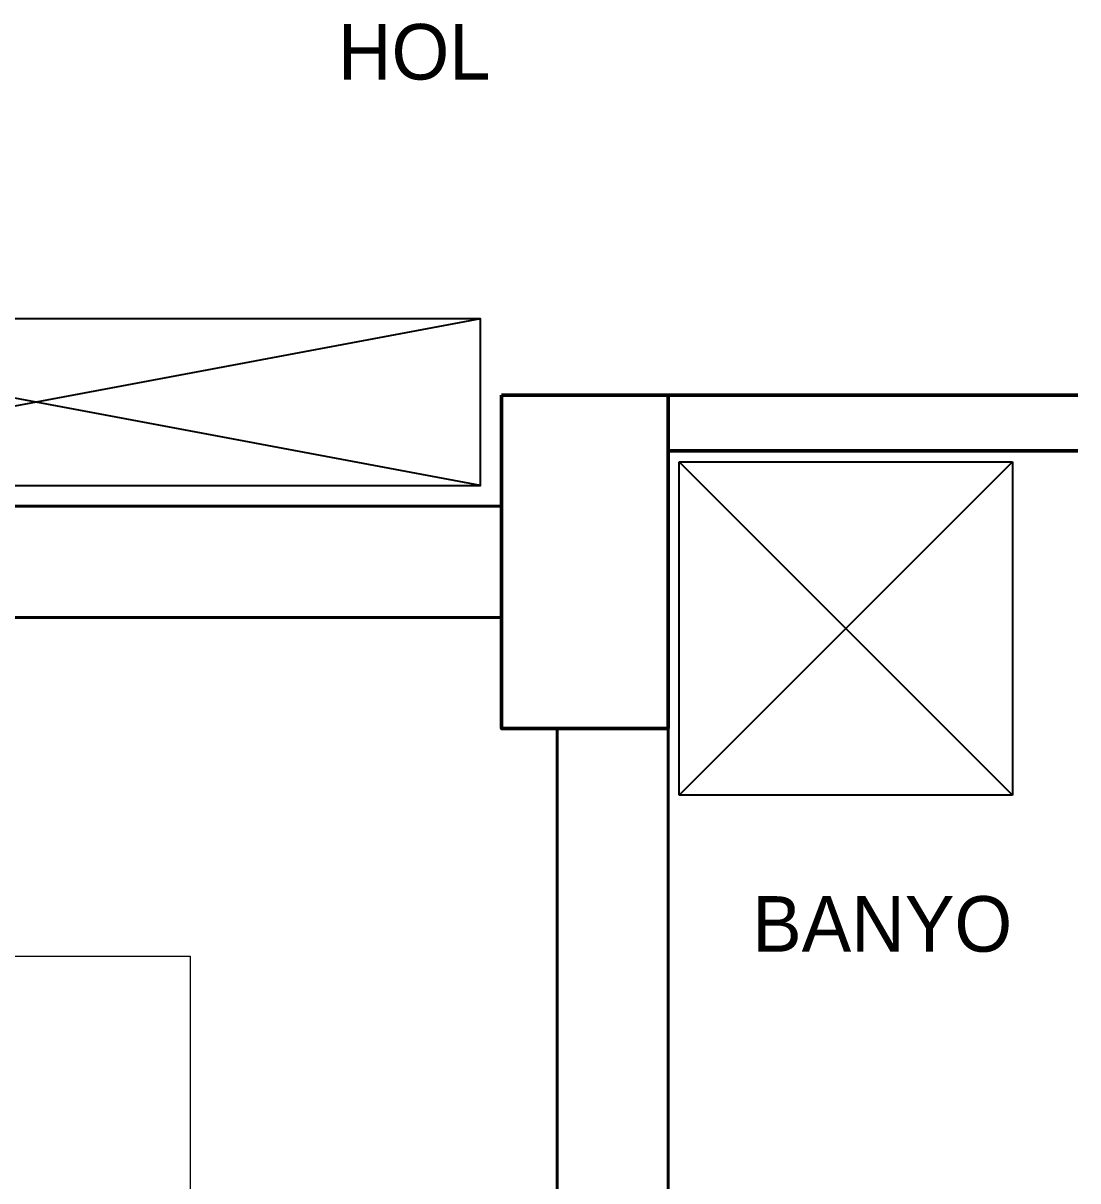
# Model space of a CAD drawing. Header units: millimetres. Extents: x 38 to 2348, y 24 to 977.
# Drawn here: x 1457.3 to 1647.2, y 207.6 to 416 of the extents above; entities that cross this region are included whole.
import ezdxf

# ---------------------------------------------------------------- set-up
doc = ezdxf.new("R2010")
doc.units = ezdxf.units.MM
for name, color, linetype in [('14_ISLAK_MEKAN_TEFRİŞ', 134, 'Continuous'), ('6_YAZI', 7, 'Continuous'), ('7_TEFRİŞ', 183, 'Continuous')]:
    doc.layers.add(name, color=color, linetype=linetype)
for name, color, linetype, lineweight in [('1_DUVAR', 7, 'Continuous', 50), ('8_MERDİVEN', 42, 'Continuous', 20), ('9_KOLON', 90, 'Continuous', 50), ('DUVAR', 7, 'Continuous', 40)]:
    doc.layers.add(name, color=color, linetype=linetype, lineweight=lineweight)
doc.styles.add('Annotative', font='Txt')

# ---------------------------------------------------------------- blocks, each defined once
blk = doc.blocks.new('HJM')
at = {"layer": '14_ISLAK_MEKAN_TEFRİŞ'}
for p, q in [((21722.426807, 5869.618749), (21722.426807, 5929.618749)), ((21722.426807, 5929.618749), (21782.426807, 5929.618749)), ((21782.426807, 5929.618749), (21722.426807, 5869.618749)), ((21782.426807, 5869.618749), (21722.426807, 5929.618749)), ((21782.426807, 5929.618749), (21782.426807, 5869.618749)), ((21782.426807, 5869.618749), (21722.426807, 5869.618749))]:
    blk.add_line(p, q, dxfattribs=at)

msp = doc.modelspace()

# ---------------------------------------------------------------- linework, layer by layer
at = {"layer": '1_DUVAR'}
for p, q in [((1563.401802, 349.022699), (1647.159446, 349.022699)), ((1573.401716, 339.022699), (1593.401716, 339.022699)), ((1573.401802, 339.022699), (1647.159446, 339.022699)), ((1603.401802, 339.022699), (1647.159446, 339.022699))]:
    msp.add_line(p, q, dxfattribs=at)
at = {"layer": '7_TEFRİŞ', "flags": 128}
for points in [[(1539.593473, 362.775102), (1379.593473, 332.775102)], [(1539.593473, 332.775102), (1539.593473, 362.775102), (1379.593473, 362.775102), (1379.593473, 332.775102), (1539.593473, 332.775102), (1379.593473, 362.775102)]]:
    msp.add_lwpolyline(points, dxfattribs=at)
at = {"layer": '8_MERDİVEN', "elevation": -0.000103, "flags": 128}
msp.add_lwpolyline([(1433.296405, 248.024683), (1487.368375, 248.024683), (1487.368375, 110.024683), (1432.401802, 110.024683)], dxfattribs=at)
at = {"layer": '9_KOLON', "elevation": -0.00001, "flags": 128}
msp.add_lwpolyline([(1543.401811, 349.022524), (1573.402021, 349.022524), (1573.402021, 289.022551), (1543.401811, 289.022551)], close=True, dxfattribs=at)
at = {"layer": 'DUVAR'}
for p, q in [((1323.401802, 329.023228), (1543.401811, 329.02338)), ((1573.401802, 289.022551), (1573.401802, 114.02326))]:
    msp.add_line(p, q, dxfattribs=at)
at = {"layer": 'DUVAR', "flags": 128}
for points, elevation in [([(1543.401811, 309.023208), (1213.401802, 309.023208)], 0.000023), ([(1553.401802, 54.023119), (1553.401802, 289.022551)], 0.000045), ([(1553.401802, 211.523208), (1553.401802, 289.022551)], 0.000045), ([(1573.401802, 211.523208), (1573.401802, 289.022551)], 0.000045), ([(1573.401802, 114.02326), (1573.401802, 289.022551)], 0.000045)]:
    msp.add_lwpolyline(points, dxfattribs=dict(at, elevation=elevation))

# ---------------------------------------------------------------- block references
at = {"layer": '14_ISLAK_MEKAN_TEFRİŞ'}
msp.add_blockref('HJM', (-20147.025046, -5592.59605, -0.000069), dxfattribs=at)

# ---------------------------------------------------------------- texts
at = {"layer": '6_YAZI', "style": 'Annotative'}
for s, p in [('HOL', (1513.94715, 405.850462)), ('BANYO', (1588.523564, 248.851361))]:
    msp.add_text(s, height=10, dxfattribs=at).set_placement(p)

doc.saveas('drawing.dxf')
